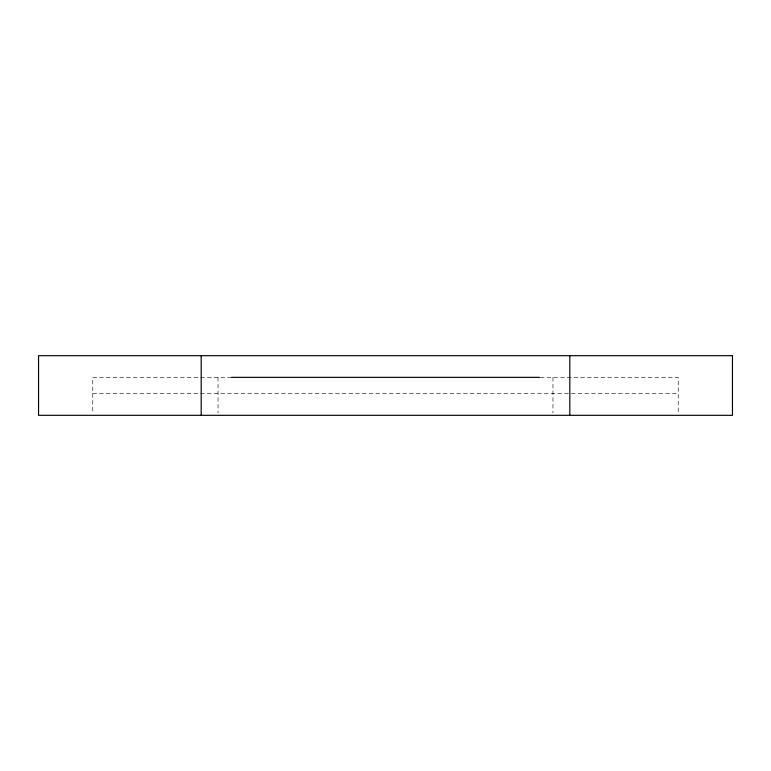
<?xml version="1.0" encoding="UTF-8"?>
<svg xmlns="http://www.w3.org/2000/svg" width="771" height="771" viewBox="0 0 771 771"><rect width="100%" height="100%" fill="white"/><g stroke="black" fill="none" stroke-linecap="round" stroke-linejoin="round"><path stroke-width="0.58" stroke-dasharray="3.85 2.89" d="M231.473 377.366L92.761 377.366L92.761 412.948M540.307 377.366L678.239 377.366L678.239 412.948M92.761 393.634L678.239 393.634M552.961 377.366L552.961 412.948M218.039 377.366L218.039 412.948"/><path stroke-width="1.16" d="M231.473 377.366L539.527 377.366M569.817 355.682L569.817 415.318M201.183 355.682L201.183 415.318M732.45 355.682L38.55 355.682L38.55 415.318L732.45 415.318L732.45 355.682"/></g></svg>
